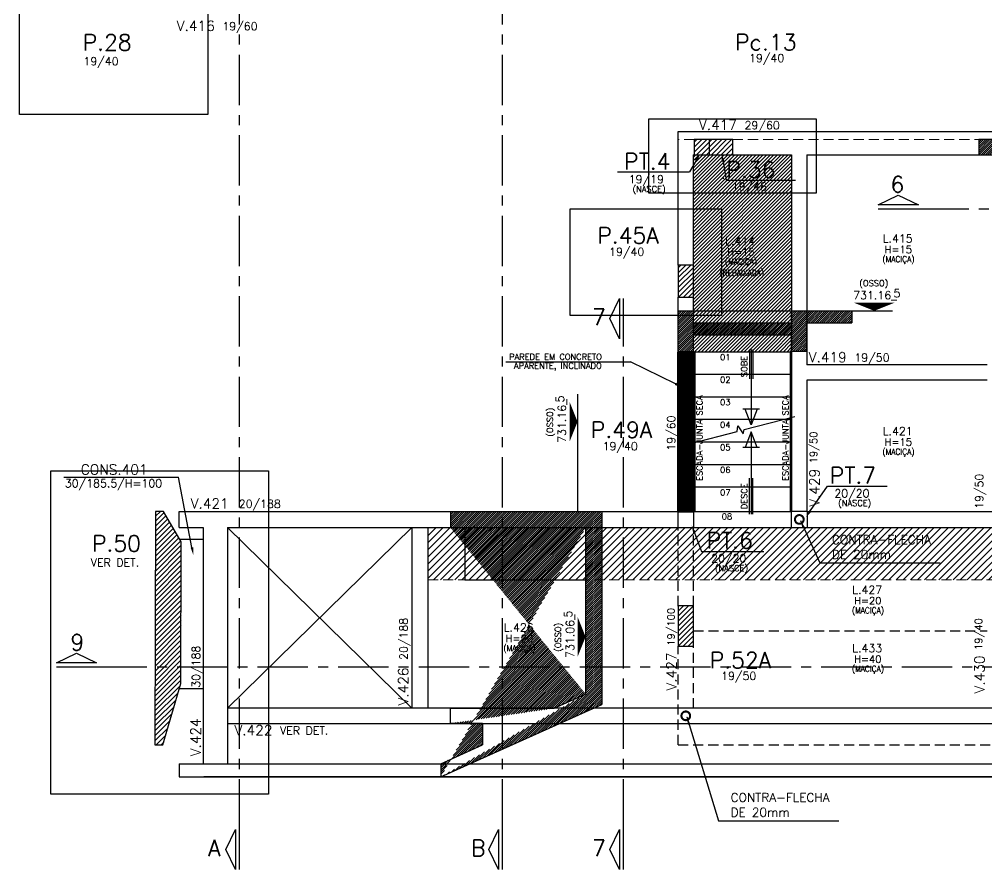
# Model space of a CAD drawing. Header units: inches. Extents: x 17515 to 34518, y -9122 to -4917.
# Drawn here: x 25391 to 26592, y -8225 to -7168 of the extents above; entities that cross this region are included whole.
import ezdxf
from ezdxf.enums import TextEntityAlignment as Align

# ---------------------------------------------------------------- set-up
doc = ezdxf.new("R2010")
doc.units = ezdxf.units.IN
doc.header["$LTSCALE"] = 50
doc.header["$MEASUREMENT"] = 0
doc.linetypes.add('CENTER', pattern=[2, 1.25, -0.25, 0.25, -0.25])
doc.linetypes.add('HIDDEN', pattern=[0.375, 0.25, -0.125])
for name, color, linetype in [('ALVENARIA', 10, 'HIDDEN'), ('CONTRA-FLECHA', 152, 'Continuous'), ('CORTE-FORMA', 1, 'Continuous'), ('COTA', 6, 'Continuous'), ('ESCADA', 8, 'Continuous'), ('FO-HACHURA_PILAR-CONT', 252, 'Continuous'), ('FO-HACHURA_PILAR-MORRE', 252, 'Continuous'), ('FO-TEXTO-LAJES', 152, 'Continuous'), ('FO-TEXTO-VIGAS', 3, 'Continuous'), ('HACHUR LAJE', 141, 'Continuous'), ('NIVEL', 3, 'Continuous'), ('P-C', 1, 'Continuous'), ('P-M', 7, 'Continuous'), ('P-N', 5, 'Continuous'), ('PAREDE', 191, 'Continuous'), ('TEXTO', 3, 'Continuous')]:
    doc.layers.add(name, color=color, linetype=linetype)
for name, color, linetype, lineweight in [('FO-Textos dos pilares', 3, 'Continuous', 20), ('FO-Vigas', 2, 'Continuous', 30), ('SEM LAJE', 8, 'Continuous', 30)]:
    doc.layers.add(name, color=color, linetype=linetype, lineweight=lineweight)
doc.styles.add('ROMANS', font='romans.shx')
doc.dimstyles.new('NOTA', dxfattribs={"dimscale": 5, "dimtxt": 2, "dimasz": 2, "dimexe": 1.5, "dimexo": 2, "dimgap": 1, "dimtad": 1, "dimdec": 1, "dimzin": 12, "dimdsep": 46, "dimtxsty": 'ROMANS', "dimcen": 0.09, "dimclrd": 8, "dimclre": 8, "dimclrt": 3, "dimadec": 0, "dimazin": 0, "dimtfac": 1, "dimtdec": 1, "dimtofl": 0, "dimtmove": 0, "dimatfit": 3, "dimfxl": 1, "dimtolj": 1, "dimtzin": 12, "dimarcsym": 0})
pattern_1 = [(45, (7347.2887, 0), (-3.0935922, 3.0935922), [])]
pattern_2 = [(45, (7347.2887, 0), (-1.32582521, 1.32582521), [])]

msp = doc.modelspace()

# ---------------------------------------------------------------- hatches: boundary and pattern name
at = {"layer": 'CORTE-FORMA'}
h = msp.add_hatch(dxfattribs=at)
h.set_pattern_fill('ANSI31', color=70, scale=15)
h.set_pattern_definition(pattern_2)
edge = h.paths.add_edge_path()
edge.add_line((26228.221, -7545.5), (26350.221, -7545.5))
edge.add_line((26350.221, -7545.5), (26350.221, -7530.5))
edge.add_line((26350.221, -7530.5), (26424.789, -7530.5))
edge.add_line((26424.789, -7530.5), (26424.789, -7545.5))
edge.add_line((26369.221, -7545.5), (26424.789, -7545.5))
edge.add_line((26369.221, -7580.5), (26369.221, -7545.5))
edge.add_line((26350.221, -7580.5), (26369.221, -7580.5))
edge.add_line((26350.221, -7580.5), (26350.221, -7560.5))
edge.add_line((26228.221, -7560.5), (26350.221, -7560.5))
edge.add_line((26228.221, -7590.5), (26228.221, -7560.5))
edge.add_line((26209.221, -7590.5), (26228.221, -7590.5))
edge.add_line((26209.221, -7590.5), (26209.221, -7530.5))
edge.add_line((26209.221, -7530.5), (26228.221, -7530.5))
edge.add_line((26228.221, -7545.5), (26228.221, -7530.5))
h = msp.add_hatch(dxfattribs=at)
h.set_pattern_fill('ANSI31', color=70, scale=15)
h.set_pattern_definition([(45, (7323.7887, 0), (-1.32582521, 1.32582521), [])])
edge = h.paths.add_edge_path()
edge.add_line((25966.301, -8043.15), (25926.301, -8043.15))
edge.add_line((25926.301, -8024.15), (26055.412, -8024.15))
edge.add_line((25926.301, -8043.15), (25926.301, -8024.15))
edge.add_line((26055.412, -8024.15), (26094.301, -8006.65))
edge.add_line((25914.301, -8109.582), (26114.301, -8019.582))
edge.add_line((25966.301, -8043.15), (25966.301, -8069.733))
edge.add_line((25914.301, -8093.133), (25966.301, -8069.733))
edge.add_line((25914.301, -8093.133), (25914.301, -8109.582))
edge.add_line((26114.301, -7779.65), (26114.301, -8019.582))
edge.add_line((26094.301, -7799.65), (26094.301, -8006.65))
edge.add_line((25926.301, -7799.65), (26094.301, -7799.65))
edge.add_line((25926.301, -7779.65), (26114.301, -7779.65))
edge.add_line((25926.301, -7779.65), (25926.301, -7799.65))
h = msp.add_hatch(dxfattribs=at)
h.set_pattern_fill('ANSI31', color=40, scale=50)
h.set_pattern_definition([(45, (7347.2887, 1640.526), (-4.4194174, 4.4194174), [])])
h.paths.add_polyline_path([(28470.688, -7799.65), (25898.721, -7799.65), (25898.721, -7864.65), (28398.638, -7864.65), (28398.638, -8024.15), (28470.688, -8024.15)])
at = {"layer": 'FO-HACHURA_PILAR-CONT'}
h = msp.add_hatch(dxfattribs=at)
h.set_pattern_fill('ANSI31', color=256, scale=15)
h.set_pattern_definition(pattern_2)
h.paths.add_polyline_path([(26622.671, -7336.65), (26622.671, -7327.15), (26622.671, -7317.65), (26602.671, -7317.65), (26582.671, -7317.65), (26582.671, -7327.15), (26582.671, -7336.65), (26602.671, -7336.65)])
at = {"layer": 'FO-HACHURA_PILAR-MORRE'}
h = msp.add_hatch(dxfattribs=at)
h.set_pattern_fill('ANSI31', color=256, scale=35)
h.set_pattern_definition(pattern_1)
h.paths.add_polyline_path([(26277.187, -7336.65), (26277.187, -7327.15), (26277.187, -7317.65), (26253.187, -7317.65), (26229.187, -7317.65), (26229.187, -7327.15), (26229.187, -7336.65), (26253.187, -7336.65)])
h = msp.add_hatch(dxfattribs=at)
h.set_pattern_fill('ANSI31', color=256, scale=35)
h.set_pattern_definition(pattern_1)
h.paths.add_polyline_path([(26228.221, -7473.65), (26218.721, -7473.65), (26209.221, -7473.65), (26209.221, -7493.65), (26209.221, -7513.65), (26218.721, -7513.65), (26228.221, -7513.65), (26228.221, -7493.65)])
h = msp.add_hatch(dxfattribs=at)
h.set_pattern_fill('ANSI31', color=256, scale=35)
h.set_pattern_definition(pattern_1)
h.paths.add_polyline_path([(26228.221, -7704.65), (26218.721, -7704.65), (26209.221, -7704.65), (26209.221, -7724.65), (26209.221, -7744.65), (26218.721, -7744.65), (26228.221, -7744.65), (26228.221, -7724.65)])
h = msp.add_hatch(dxfattribs=at)
h.set_pattern_fill('ANSI31', color=256, scale=35)
h.set_pattern_definition(pattern_1)
h.paths.add_polyline_path([(25569.364, -8069.679), (25591.588, -7993.563), (25592.11, -7817.507), (25570.221, -7779.68), (25560.222, -7779.65), (25559.364, -8069.649)])
h = msp.add_hatch(dxfattribs=at)
h.set_pattern_fill('ANSI31', color=256, scale=35)
h.set_pattern_definition(pattern_1)
h.paths.add_polyline_path([(26228.221, -7897.2), (26218.721, -7897.2), (26209.221, -7897.2), (26209.221, -7922.2), (26209.221, -7947.2), (26218.721, -7947.2), (26228.221, -7947.2), (26228.221, -7922.2)])
at = {"layer": 'HACHUR LAJE'}
h = msp.add_hatch(dxfattribs=at)
h.set_pattern_fill('ANSI31', color=21, scale=25)
h.set_pattern_definition([(45, (7347.2887, 0), (-2.2097087, 2.2097087), [])])
h.paths.add_polyline_path([(26350.221, -7336.65), (26228.221, -7336.65), (26228.221, -7581.65), (26350.221, -7581.65)])
at = {"layer": 'PAREDE', "linetype": 'Continuous', "lineweight": 50}
h = msp.add_hatch(dxfattribs=at)
h.set_pattern_fill('ANSI31', color=256, scale=15)
h.set_pattern_definition([(45, (5207.2887, -1e-05), (-1.32582521, 1.32582521), [])])
h.paths.add_polyline_path([(26209.221, -7581.65), (26228.221, -7581.65), (26228.221, -7779.65), (26209.221, -7779.65)])

# ---------------------------------------------------------------- linework, layer by layer
for points in [[(25391.016, -7087.396), (25624.951, -7087.396), (25624.951, -7286.381), (25391.016, -7286.381)], [(26172.886, -7292.01), (26380.717, -7292.01), (26380.717, -7384.385), (26172.886, -7384.385)], [(26074.932, -7403.798), (26262.936, -7403.798), (26262.936, -7536.404), (26074.932, -7536.404)], [(25430.109, -7729.35), (25700.282, -7729.35), (25700.282, -8130.928), (25430.109, -8130.928)]]:
    msp.add_lwpolyline(points, close=True)
at = {"layer": 'ALVENARIA', "lineweight": 5}
for p, q in [((26229.254, -7317.65), (26209.221, -7317.65)), ((26277.187, -7317.65), (26582.671, -7317.65)), ((25898.638, -7864.65), (28398.638, -7864.65))]:
    msp.add_line(p, q, dxfattribs=at)
at = {"layer": 'CONTRA-FLECHA', "linetype": 'Continuous', "const_width": 2.56}
for points in [[(26355.902, -7793.469, 1), (26363.539, -7785.832, 1)], [(26214.903, -8037.469, 1), (26222.54, -8029.832, 1)]]:
    msp.add_lwpolyline(points, format="xyb", close=True, dxfattribs=at)
at = {"layer": 'CORTE-FORMA'}
for p, q in [((26209.221, -7530.5), (26228.221, -7530.5)), ((26209.221, -7590.5), (26209.221, -7530.5)), ((26228.221, -7545.5), (26228.221, -7530.5)), ((26350.221, -7530.5), (26424.789, -7530.5)), ((26350.221, -7545.5), (26350.221, -7530.5)), ((26228.221, -7545.5), (26350.221, -7545.5)), ((26369.221, -7545.5), (26424.789, -7545.5)), ((26369.221, -7580.5), (26369.221, -7545.5)), ((26228.221, -7590.5), (26228.221, -7560.5)), ((26228.221, -7560.5), (26350.221, -7560.5)), ((26350.221, -7580.5), (26350.221, -7560.5)), ((26350.221, -7580.5), (26369.221, -7580.5)), ((26209.221, -7590.5), (26228.221, -7590.5)), ((25926.301, -7779.65), (25926.301, -7799.65)), ((25926.301, -7779.65), (26114.301, -7779.65)), ((26114.301, -7779.65), (26114.301, -8019.582)), ((25926.301, -7799.65), (26094.301, -7799.65)), ((26094.301, -7799.65), (26094.301, -8006.65)), ((26055.412, -8024.15), (26094.301, -8006.65)), ((25914.301, -8109.582), (26114.301, -8019.582)), ((25926.301, -8043.15), (25926.301, -8024.15)), ((25926.301, -8024.15), (26055.412, -8024.15)), ((25966.301, -8043.15), (25926.301, -8043.15)), ((25966.301, -8043.15), (25966.301, -8069.733)), ((25914.301, -8093.133), (25966.301, -8069.733)), ((25914.301, -8093.133), (25914.301, -8109.582))]:
    msp.add_line(p, q, dxfattribs=at)
at = {"layer": 'CORTE-FORMA', "color": 8}
for p, q in [((26228.221, -7530.5), (26350.221, -7530.5)), ((26424.789, -7530.5), (26475.289, -7530.5)), ((26084.301, -7634.014), (26084.301, -7779.65))]:
    msp.add_line(p, q, dxfattribs=at)
at = {"layer": 'CORTE-FORMA', "color": 70}
msp.add_line((26424.789, -7530.5), (26424.789, -7545.5), dxfattribs=at)
at = {"layer": 'CORTE-FORMA', "color": 4}
for p, q in [((25944.301, -7799.65), (25944.301, -7864.65)), ((25944.301, -7864.65), (26094.301, -7864.65))]:
    msp.add_line(p, q, dxfattribs=at)
at = {"layer": 'COTA', "color": 8}
for p, q in [((26231.629, -7343.856), (26223.358, -7357.908)), ((26265.128, -7345.026), (26269.061, -7368.296)), ((26133.793, -7357.908), (26223.358, -7357.908)), ((26269.061, -7368.296), (26355.056, -7368.296)), ((25995.021, -7593.693), (26150.239, -7593.693)), ((26205.761, -7621.162), (26150.239, -7593.693)), ((25446.08, -7737.15), (25588.567, -7737.15)), ((25605.366, -7824.439), (25588.567, -7737.15)), ((26373.787, -7778.541), (26394.641, -7748.538)), ((26394.641, -7748.538), (26468.698, -7748.538)), ((26229.551, -7806.272), (26238.29, -7829.344)), ((26238.29, -7829.344), (26315.718, -7829.344))]:
    msp.add_line(p, q, dxfattribs=at)
for points in [[(26230.192, -7343.011), (26236.701, -7335.238), (26233.065, -7344.702)], [(26263.484, -7345.303), (26263.461, -7335.166), (26266.771, -7344.748)], [(26205.022, -7622.656), (26214.724, -7625.596), (26206.5, -7619.668)], [(26372.418, -7777.589), (26368.08, -7786.752), (26375.156, -7779.492)], [(26231.11, -7805.682), (26226.009, -7796.921), (26227.993, -7806.863)], [(25603.729, -7824.754), (25607.256, -7834.259), (25607.002, -7824.124)]]:
    msp.add_solid(points, dxfattribs=at)
at = {"layer": 'ESCADA'}
for p, q in [((26348.221, -7609.65), (26230.221, -7609.65)), ((26348.221, -7637.65), (26230.221, -7637.65)), ((26291.045, -7678.034), (26354.02, -7661.63)), ((26348.221, -7665.65), (26230.221, -7665.65)), ((26282.672, -7680.215), (26283.465, -7673.441)), ((26283.465, -7673.441), (26290.1, -7683.449)), ((26224.954, -7695.25), (26282.672, -7680.215)), ((26290.1, -7683.449), (26291.045, -7678.034)), ((26348.221, -7693.65), (26230.221, -7693.65)), ((26348.221, -7721.65), (26230.221, -7721.65)), ((26348.221, -7749.65), (26230.221, -7749.65))]:
    msp.add_line(p, q, dxfattribs=at)
at = {"layer": 'FO-Vigas'}
for p, q in [((26209.221, -7473.65), (26209.221, -7307.65)), ((26209.221, -7307.65), (27021.688, -7307.65)), ((26228.221, -7473.65), (26228.221, -7336.65)), ((26229.187, -7336.65), (26228.221, -7336.65)), ((26277.187, -7336.65), (26350.221, -7336.65)), ((26350.221, -7336.65), (26350.221, -7779.65)), ((26369.221, -7336.65), (26582.671, -7336.65)), ((26369.221, -7336.65), (26369.221, -7597.65)), ((26265.871, -7366.132), (26264.839, -7366.132)), ((26209.221, -7704.65), (26209.221, -7513.65)), ((26228.221, -7704.65), (26228.221, -7513.65)), ((26230.221, -7779.65), (26230.221, -7581.65)), ((26348.221, -7581.65), (26230.221, -7581.65)), ((26348.221, -7581.65), (26348.221, -7779.65)), ((26593.187, -7597.65), (26369.221, -7597.65)), ((26593.187, -7616.65), (26369.221, -7616.65)), ((26369.221, -7616.65), (26369.221, -7779.65)), ((26209.188, -7779.65), (26209.188, -7744.65)), ((26228.221, -7779.65), (26228.221, -7744.65)), ((25589.364, -7779.65), (26350.221, -7779.65)), ((25589.364, -7799.65), (25589.364, -7779.65)), ((26369.221, -7779.65), (28530.688, -7779.65)), ((25589.364, -7799.65), (25619.364, -7799.65)), ((25619.364, -7799.65), (25619.364, -8093.133)), ((25649.364, -7799.65), (28470.688, -7799.65)), ((25649.364, -7799.65), (25649.364, -8093.133)), ((25878.721, -8024.15), (25878.721, -7799.65)), ((25898.721, -8024.15), (25898.721, -7799.65)), ((25590.12, -7814.184), (25619.364, -7814.184)), ((25589.811, -7999.65), (25619.364, -7999.65)), ((28470.688, -8024.15), (25649.364, -8024.15)), ((25649.364, -8043.15), (28470.688, -8043.15)), ((25589.364, -8093.133), (25589.364, -8109.582)), ((25589.364, -8093.133), (28530.688, -8093.133)), ((25589.364, -8109.582), (28500.688, -8109.582)), ((28530.688, -8109.582), (25620.103, -8109.582))]:
    msp.add_line(p, q, dxfattribs=at)
at = {"layer": 'FO-Vigas', "linetype": 'HIDDEN'}
for p, q in [((26209.221, -7897.2), (26209.221, -7799.65)), ((26228.221, -7897.2), (26228.221, -7799.65)), ((26228.221, -7928.15), (26593.187, -7928.15)), ((26209.188, -8069.651), (26209.188, -7947.187)), ((26228.221, -8024.15), (26228.221, -7947.2)), ((26209.188, -8069.651), (28368.221, -8069.651))]:
    msp.add_line(p, q, dxfattribs=at)
at = {"layer": 'NIVEL', "color": 1}
for points in [[(26452.789, -7530.5, 0, 50, 0), (26452.789, -7520.5, 50, 50, 0)], [(26084.301, -7668.299, 0, 50, 0), (26074.301, -7668.299, 50, 50, 0)], [(26094.301, -7935.576, 0, 50, 0), (26084.301, -7935.576, 50, 50, 0)]]:
    msp.add_lwpolyline(points, format="xyseb", dxfattribs=at)
at = {"layer": 'P-C'}
msp.add_lwpolyline([(26622.671, -7336.65), (26622.671, -7327.15), (26622.671, -7317.65), (26602.671, -7317.65), (26582.671, -7317.65), (26582.671, -7327.15), (26582.671, -7336.65), (26602.671, -7336.65), (26622.671, -7336.65)], close=True, dxfattribs=at)
at = {"layer": 'P-M'}
for p, q in [((25560.222, -7779.65), (25559.364, -8069.649)), ((25570.221, -7779.68), (25560.222, -7779.65)), ((25592.11, -7817.507), (25570.221, -7779.68)), ((25591.588, -7993.563), (25592.11, -7817.507)), ((25569.364, -8069.679), (25591.588, -7993.563)), ((25559.364, -8069.649), (25569.364, -8069.679))]:
    msp.add_line(p, q, dxfattribs=at)
for points in [[(26277.187, -7336.65), (26277.187, -7327.15), (26277.187, -7317.65), (26253.187, -7317.65), (26229.187, -7317.65), (26229.187, -7327.15), (26229.187, -7336.65), (26253.187, -7336.65), (26277.187, -7336.65)], [(26228.221, -7473.65), (26218.721, -7473.65), (26209.221, -7473.65), (26209.221, -7493.65), (26209.221, -7513.65), (26218.721, -7513.65), (26228.221, -7513.65), (26228.221, -7493.65), (26228.221, -7473.65)], [(26228.221, -7704.65), (26218.721, -7704.65), (26209.221, -7704.65), (26209.221, -7724.65), (26209.221, -7744.65), (26218.721, -7744.65), (26228.221, -7744.65), (26228.221, -7724.65), (26228.221, -7704.65)], [(26228.221, -7897.2), (26218.721, -7897.2), (26209.221, -7897.2), (26209.221, -7922.2), (26209.221, -7947.2), (26218.721, -7947.2), (26228.221, -7947.2), (26228.221, -7922.2), (26228.221, -7897.2)]]:
    msp.add_lwpolyline(points, close=True, dxfattribs=at)
at = {"layer": 'P-N'}
for points in [[(26248.254, -7317.65), (26229.254, -7317.65), (26229.254, -7336.65), (26248.254, -7336.65)], [(26228.721, -7799.65), (26228.721, -7779.65), (26208.721, -7779.65), (26208.721, -7799.65)], [(26369.721, -7799.65), (26369.721, -7779.65), (26349.721, -7779.65), (26349.721, -7799.65)]]:
    msp.add_lwpolyline(points, close=True, dxfattribs=at)
at = {"layer": 'PAREDE', "linetype": 'Continuous', "lineweight": 50}
msp.add_lwpolyline([(26209.221, -7581.65), (26228.221, -7581.65), (26228.221, -7779.65), (26209.221, -7779.65)], close=True, dxfattribs=at)
at = {"layer": 'SEM LAJE'}
for p, q in [((25878.638, -7799.65), (25649.364, -8024.15)), ((25649.364, -7799.65), (25878.638, -8024.15))]:
    msp.add_line(p, q, dxfattribs=at)
at = {"layer": 'TEXTO', "color": 8, "linetype": 'CENTER'}
for p, q in [((25664.591, -8174.793), (25664.591, -5324.525)), ((25991.091, -8174.793), (25991.091, -5324.525)), ((26507.665, -7403.633), (27521.065, -7403.633)), ((26141.258, -8174.793), (26141.258, -7565.147)), ((25486.996, -7972.633), (28611.076, -7972.633))]:
    msp.add_line(p, q, dxfattribs=at)
at = {"layer": 'TEXTO', "color": 3}
for p, q in [((26457.665, -7403.633), (26507.665, -7403.633)), ((26141.258, -7565.147), (26141.258, -7515.147)), ((25436.996, -7972.633), (25486.996, -7972.633)), ((25664.591, -8224.793), (25664.591, -8174.793)), ((25991.091, -8224.793), (25991.091, -8174.793)), ((26141.258, -8224.793), (26141.258, -8174.793))]:
    msp.add_line(p, q, dxfattribs=at)
at = {"layer": 'TEXTO', "color": 8}
for p, q in [((26297.936, -7578.699), (26297.936, -7615.17)), ((26299.936, -7578.699), (26299.936, -7672.141)), ((26301.936, -7578.699), (26301.936, -7615.17)), ((26310.436, -7652.627), (26289.436, -7652.627)), ((26299.936, -7672.141), (26292.436, -7652.627)), ((26307.436, -7652.627), (26299.936, -7672.141)), ((26299.936, -7680.936), (26292.436, -7700.45)), ((26299.936, -7680.936), (26299.936, -7783.196)), ((26307.436, -7700.45), (26299.936, -7680.936)), ((26310.436, -7700.45), (26289.436, -7700.45)), ((26297.936, -7783.196), (26297.936, -7738.515)), ((26301.936, -7783.196), (26301.936, -7738.515))]:
    msp.add_line(p, q, dxfattribs=at)
at = {"layer": 'TEXTO', "color": 3}
for points in [[(26507.665, -7398.633), (26457.665, -7398.633), (26482.665, -7386.633), (26507.665, -7398.633)], [(26136.258, -7515.147), (26136.258, -7565.147), (26124.258, -7540.147), (26136.258, -7515.147)], [(25486.996, -7967.633), (25436.996, -7967.633), (25461.996, -7955.633), (25486.996, -7967.633)], [(25659.591, -8174.793), (25659.591, -8224.793), (25647.591, -8199.793), (25659.591, -8174.793)], [(25986.091, -8174.793), (25986.091, -8224.793), (25974.091, -8199.793), (25986.091, -8174.793)], [(26136.258, -8174.793), (26136.258, -8224.793), (26124.258, -8199.793), (26136.258, -8174.793)]]:
    msp.add_lwpolyline(points, dxfattribs=at)

# ---------------------------------------------------------------- texts
at = {"layer": 'CONTRA-FLECHA', "char_height": 11, "attachment_point": 4, "style": 'ROMANS'}
for insert in [(26400.143, -7824.005), (26274.331, -8144.312)]:
    msp.add_mtext('{\\Fromans.shx;CONTRA-FLECHA\\PDE 20mm}', dxfattribs=dict(at, insert=insert))
at = {"layer": 'FO-TEXTO-LAJES', "style": 'ROMANS'}
for s, p in [('L.415', (26463.256, -7445.732)), ('L.414', (26267.756, -7448.732)), ('L.421', (26463.256, -7684.962)), ('L.427', (26425.359, -7882.05)), ('L.426', (25992.557, -7929.002)), ('L.433', (26425.359, -7954.655))]:
    msp.add_text(s, height=10, dxfattribs=at).set_placement(p)
at = {"layer": 'FO-TEXTO-LAJES', "color": 3, "style": 'ROMANS'}
for s, p in [('H=15', (26270.183, -7461.813)), ('H=15', (26465.683, -7458.813)), ('H=15', (26465.683, -7698.044)), ('H=20', (26427.786, -7895.131)), ('H=20', (25994.984, -7942.083)), ('H=40', (26427.786, -7967.736))]:
    msp.add_text(s, height=9, dxfattribs=at).set_placement(p)
at = {"layer": 'FO-TEXTO-LAJES', "color": 4, "style": 'ROMANS', "width": 0.9}
for s, p in [('(MACIÇA)', (26267.438, -7473.031)), ('(MACIÇA)', (26462.938, -7470.031)), ('(REBAIXADA)', (26260.438, -7487.031)), ('(MACIÇA)', (26462.938, -7709.262)), ('(MACIÇA)', (26425.04, -7906.349)), ('(MACIÇA)', (25992.239, -7953.301)), ('(MACIÇA)', (26425.04, -7978.954))]:
    msp.add_text(s, height=7.5, dxfattribs=at).set_placement(p)
at = {"layer": 'FO-TEXTO-VIGAS', "color": 1, "style": 'ROMANS'}
for s, p in [('V.416', (25586.541, -7182.709)), ('V.417', (26235.116, -7305.766)), ('V.419', (26371.45, -7594.406)), ('CONS.401', (25467.271, -7733.911)), ('V.421', (25603.857, -7776.11)), ('V.422', (25658.192, -8057.807))]:
    msp.add_text(s, height=12.5, dxfattribs=at).set_placement(p)
at = {"layer": 'FO-TEXTO-VIGAS', "style": 'ROMANS'}
for s, height, p in [('19/60', 10, (25643.148, -7181.889)), ('29/60', 10, (26291.723, -7304.946)), ('PAREDE EM CONCRETO', 7.5, (25999.386, -7591.398)), ('19/50', 10, (26428.058, -7593.585)), ('APARENTE, INCLINADO', 7.5, (26005.369, -7602.469)), ('30/185.5/H=100', 10, (25447.509, -7749.822)), ('20/188', 10, (25663.495, -7775.289)), ('VER DET.', 10, (25714.8, -8056.987))]:
    msp.add_text(s, height=height, dxfattribs=at).set_placement(p)
for s, height, p in [('19/60', 10, (26205.565, -7704.235)), ('19/50', 9, (26381.866, -7719.833)), ('19/50', 10, (26588.263, -7776.584)), ('19/100', 9, (26204.859, -7946.618)), ('20/188', 10, (25873.297, -7964.217)), ('19/40', 9, (26586.851, -7951.814)), ('30/188', 10, (25615.417, -7998.792))]:
    msp.add_text(s, height=height, rotation=90, dxfattribs=at).set_placement(p)
at = {"layer": 'FO-TEXTO-VIGAS', "color": 1, "style": 'ROMANS'}
for s, p in [('V.429', (26384.805, -7773.883)), ('V.427', (26207.091, -8002.27)), ('V.430', (26589.79, -8005.863)), ('V.426', (25874.117, -8020.825)), ('V.424', (25616.238, -8083.978))]:
    msp.add_text(s, height=12.5, rotation=90, dxfattribs=at).set_placement(p)
at = {"layer": 'FO-Textos dos pilares', "color": 1, "style": 'ROMANS'}
for s, p in [('P.28', (25469.683, -7207.077)), ('Pc.13', (26279.919, -7206.82)), ('PT.4', (26142.252, -7354.752)), ('P.36', (26269.191, -7365.095)), ('P.45A', (26108.839, -7446.8)), ('P.49A', (26100.786, -7688.265)), ('PT.7', (26397.62, -7744.914)), ('PT.6', (26244.64, -7825.719)), ('P.50', (25481.207, -7829.449)), ('P.52A', (26248.473, -7974.414))]:
    msp.add_text(s, height=20, dxfattribs=at).set_placement(p)
at = {"layer": 'FO-Textos dos pilares', "color": 3, "style": 'ROMANS'}
for s, p in [('19/40', (25470.567, -7225.404)), ('19/40', (26297.304, -7221.512)), ('19/19', (26147.816, -7372.05)), ('19/48', (26275.885, -7380.856)), ('19/40', (26123.458, -7462.201)), ('19/40', (26115.404, -7703.666)), ('20/20', (26403.185, -7762.212)), ('20/20', (26250.205, -7843.017)), ('VER DET.', (25479.755, -7848.272)), ('19/50', (26262.591, -7989.106))]:
    msp.add_text(s, height=10, dxfattribs=at).set_placement(p)
at = {"layer": 'FO-Textos dos pilares', "color": 4, "style": 'ROMANS'}
for p in [(26152.602, -7382.91), (26407.97, -7773.072), (26254.99, -7853.878)]:
    msp.add_text('(NASCE)', height=7.5, dxfattribs=at).set_placement(p)
at = {"layer": 'NIVEL', "color": 4, "style": 'ROMANS'}
msp.add_text('(OSSO)', height=7.5, dxfattribs=at).set_placement((26452.241, -7499.935), align=Align.CENTER)
at = {"layer": 'NIVEL', "color": 3, "style": 'ROMANS'}
for s, p in [('731.16_', (26453.676, -7516.147)), ('5', (26481.014, -7513.684))]:
    msp.add_text(s, height=10, dxfattribs=at).set_placement(p, align=Align.CENTER)
for s, p in [('5', (26067.485, -7640.074)), ('731.16_', (26069.948, -7667.412)), ('5', (26077.485, -7907.35)), ('731.06_', (26079.948, -7934.688))]:
    msp.add_text(s, height=10, rotation=90, dxfattribs=at).set_placement(p, align=Align.CENTER)
at = {"layer": 'NIVEL', "color": 4, "style": 'ROMANS'}
for p in [(26053.736, -7668.847), (26063.736, -7936.124)]:
    msp.add_text('(OSSO)', height=7.5, rotation=90, dxfattribs=at).set_placement(p, align=Align.CENTER)
at = {"layer": 'TEXTO', "color": 1, "style": 'ROMANS'}
for s, p in [('6', (26473.049, -7383.361)), ('7', (26102.216, -7548.215)), ('9', (25454.38, -7952.361)), ('A', (25625.549, -8207.861)), ('B', (25952.049, -8207.861)), ('7', (26102.216, -8207.861))]:
    msp.add_text(s, height=20, dxfattribs=at).set_placement(p)
at = {"layer": 'TEXTO', "color": 4, "style": 'ROMANS'}
for s, p in [('01', (26261.405, -7591.837)), ('02', (26261.405, -7619.837)), ('03', (26261.405, -7647.837)), ('04', (26261.405, -7675.837)), ('05', (26261.405, -7703.837)), ('06', (26261.405, -7731.837)), ('07', (26261.405, -7759.837)), ('08', (26263.405, -7789.838))]:
    msp.add_text(s, height=7.5, dxfattribs=at).set_placement(p)
for s, p in [('SOBE', (26295.062, -7612.887)), ('ESCADA-JUNTA SECA', (26239.494, -7741.859)), ('ESCADA-JUNTA SECA', (26346.196, -7741.859)), ('DESCE', (26295.062, -7777.016))]:
    msp.add_text(s, height=7.5, rotation=90, dxfattribs=at).set_placement(p)

# ---------------------------------------------------------------- leaders
at = {"layer": 'CONTRA-FLECHA', "color": 8, "annotation_type": 0, "has_hookline": 1, "hookline_direction": 0, "text_width": 134.619}
for points in [[(26360.997, -7790.802), (26385.143, -7843.672), (26395.143, -7843.672)], [(26219.998, -8034.802), (26259.331, -8163.979), (26269.331, -8163.979)]]:
    msp.add_leader(points, dimstyle='NOTA', dxfattribs=at)

doc.saveas('drawing.dxf')
